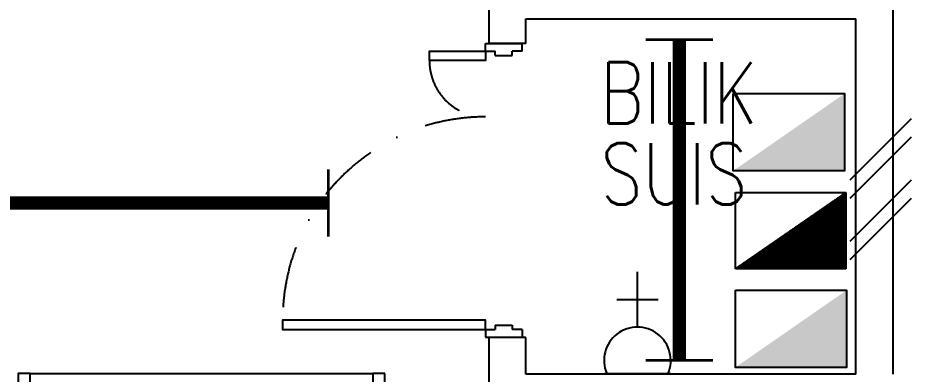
# Model space of a CAD drawing. Header units: inches. Extents: x -106706990 to 300603, y -86718466 to 1728185.
# Drawn here: x 39337 to 42989, y 18404 to 19859 of the extents above; entities that cross this region are included whole.
import ezdxf
from ezdxf.enums import TextEntityAlignment as Align

# ---------------------------------------------------------------- set-up
doc = ezdxf.new("R2010")
doc.units = ezdxf.units.IN
doc.header["$MEASUREMENT"] = 0
doc.linetypes.add('DASHDOT', pattern=[1, 0.5, -0.25, 0, -0.25])
doc.linetypes.add('HIDDEN', pattern=[0.375, 0.25, -0.125])
for name, color, linetype in [('A-ARR', 4, 'Continuous'), ('A-DOOR', 9, 'Continuous'), ('A-ROOMSYM', 3, 'Continuous'), ('A-WALL', 1, 'Continuous'), ('A-WIN', 9, 'Continuous'), ('A-WLH', 7, 'Continuous'), ('ELECT', 6, 'Continuous'), ('LAMP', 5, 'Continuous'), ('LAMPU', 7, 'Continuous')]:
    doc.layers.add(name, color=color, linetype=linetype)
doc.styles.add('style1', font='romans.shx', dxfattribs={"height": 750})

# ---------------------------------------------------------------- blocks, each defined once
blk = doc.blocks.new('A$C49831240')
at = {"layer": 'A-WLH', "color": 8}
for p, q in [((250, 575), (0, 325)), ((250, 500), (0, 250)), ((250, 325), (0, 75)), ((250, 250), (0, 0))]:
    blk.add_line(p, q, dxfattribs=at)
blk = doc.blocks.new('A$C453929C5')
at = {"layer": 'A-DOOR', "color": 8}
for p, q in [((828.9, 1168), (828.9, 1200)), ((828.9, 1200), (978.9, 1200)), ((978.9, 1168), (978.9, 1200)), ((828.9, 1168), (868.9, 1168)), ((868.9, 1150), (868.9, 1168)), ((868.9, 1150), (938.9, 1150)), ((938.9, 1150), (938.9, 1168)), ((978.9, 1168), (938.9, 1168)), ((868.9, 50), (938.9, 50)), ((868.9, 50), (868.9, 32)), ((938.9, 50), (938.9, 32)), ((828.9, 32), (828.9, 0)), ((828.9, 32), (868.9, 32)), ((978.9, 32), (938.9, 32)), ((978.9, 32), (978.9, 0)), ((828.9, 0), (978.9, 0))]:
    blk.add_line(p, q, dxfattribs=at)
for points in [[(828.9, 1168), (828.9, 1130), (600, 1130), (600, 1168)], [(828.9, 32), (828.9, 70), (0, 70), (0, 32)]]:
    blk.add_lwpolyline(points, close=True, dxfattribs=at)
at = {"layer": 'A-DOOR', "color": 8, "linetype": 'DASHDOT', "ltscale": 500}
for centre, radius, start, end in [((828.1, 1128.1), 228.1, 179.5322, 270.0678), ((828.1, 71.9), 828.1, 89.9322, 180.1289)]:
    blk.add_arc(centre, radius, start, end, dxfattribs=at)
blk = doc.blocks.new('A$C58571686')
at = {"layer": 'A-WIN', "color": 8, "ltscale": 790000000.0}
for p, q in [((50, 100), (1450, 100)), ((1450, 0), (50, 0))]:
    blk.add_line(p, q, dxfattribs=at)
at = {"layer": 'A-WIN', "color": 8}
blk.add_line((50, 50), (1450, 50), dxfattribs=at)
for points in [[(50, 100), (0, 100), (0, 0), (50, 0)], [(1500, 100), (1450, 100), (1450, 0), (1500, 0)]]:
    blk.add_lwpolyline(points, close=True, dxfattribs=at)
blk = doc.blocks.new('YBC136')
at = {"layer": 'LAMP'}
for points, const_width in [([(-135000.8, 195525.6), (-135000.8, 195250.4)], 10.9), ([(-133690.5, 195525.6), (-133690.5, 195250.4)], 10.9), ([(-135000.8, 195388), (-133690.5, 195388)], 54.6)]:
    blk.add_lwpolyline(points, dxfattribs=dict(at, const_width=const_width))
blk = doc.blocks.new('*U202')
at = {"layer": 'LAMP'}
blk.add_blockref('YBC136', (134345.6, -195388, -5.5), dxfattribs=at)
blk = doc.blocks.new('*U203')
at = {"layer": 'LAMP', "color": 0, "linetype": 'ByBlock', "lineweight": -2, "transparency": 16777216}
blk.add_blockref('*U202', (18000, 0), dxfattribs=at)
blk = doc.blocks.new('DB')
at = {"layer": 'ELECT', "color": 2}
blk.add_lwpolyline([(42039.3, 19743.3), (42494.3, 19743.3), (42494.3, 19428.3), (42039.3, 19428.3)], close=True, dxfattribs=at)
blk.add_solid([(42494.3, 19743.3), (42494.3, 19428.3), (42039.3, 19428.3)], dxfattribs=at)
blk = doc.blocks.new('SOCKET')
at = {"layer": 'ELECT', "color": 6}
for p, q in [((15248.7, 25891.4), (15248.7, 26116.4)), ((15164.3, 26003.9), (15333.1, 26003.9)), ((15112.3, 25701.6), (15385.1, 25701.6))]:
    blk.add_line(p, q, dxfattribs=at)
blk.add_arc((15248.7, 25755), 136.4, 336.9763, 203.0237, dxfattribs=at)
blk = doc.blocks.new('DB G')
at = {"layer": 'ELECT', "linetype": 'HIDDEN'}
h = blk.add_hatch(dxfattribs=at)
h.set_pattern_fill('ANSI31', color=3)
h.paths.add_polyline_path([(13841.4, 40815.3), (13841.4, 41200.3), (13282.8, 40815.3)])
at = {"layer": 'ELECT', "color": 7, "linetype": 'HIDDEN'}
blk.add_line((13841.4, 41200.3), (13282.8, 40815.3), dxfattribs=at)
blk.add_lwpolyline([(13282.8, 41200.3), (13841.4, 41200.3), (13841.4, 40815.3), (13282.8, 40815.3)], close=True, dxfattribs=at)
blk = doc.blocks.new('DB P')
at = {"layer": 'ELECT', "color": 7, "true_color": 0xffffff}
blk.add_lwpolyline([(75354.8, -23659.3), (75809.8, -23659.3), (75809.8, -23974.3), (75354.8, -23974.3)], close=True, dxfattribs=at)
at = {"layer": 'ELECT', "color": 1}
blk.add_solid([(75809.8, -23659.3), (75809.8, -23974.3), (75354.8, -23974.3)], dxfattribs=at)

msp = doc.modelspace()

# ---------------------------------------------------------------- linework, layer by layer
at = {"layer": 'A-WALL', "color": 8}
for p, q in [((42913.8, 23054.4), (42913.8, 18404.4)), ((41263.8, 19754.4), (41263.8, 20004.4)), ((41413.8, 19754.4), (41413.8, 19854.4)), ((41413.8, 19854.4), (42763.8, 19854.4)), ((42763.8, 18404.4), (42763.8, 19854.4)), ((41413.8, 19754.4), (41263.8, 19754.4)), ((41263.8, 18254.4), (41263.8, 18554.4)), ((41413.8, 18554.4), (41263.8, 18554.4)), ((41413.8, 18404.4), (41413.8, 18554.4)), ((42763.8, 18404.4), (41413.8, 18404.4))]:
    msp.add_line(p, q, dxfattribs=at)

# ---------------------------------------------------------------- block references
at = {"color": 7, "linetype": 'HIDDEN', "xscale": 0.807242207682438, "yscale": 0.807242207682438, "zscale": 0.807242207682438}
msp.add_blockref('DB G', (31549.3, -14113), dxfattribs=at)
at = {"layer": 'A-ARR', "color": 8}
msp.add_blockref('A$C58571686', (39337.8, 18307.6), dxfattribs=at)
at = {"layer": 'A-DOOR', "color": 8}
msp.add_blockref('A$C453929C5', (40419.7, 18554.9), dxfattribs=at)
at = {"layer": 'A-WLH', "color": 8}
msp.add_blockref('A$C49831240', (42739.2, 18871.4), dxfattribs=at)
at = {"layer": 'ELECT', "color": 7, "linetype": 'HIDDEN'}
msp.add_blockref('SOCKET', (26621.3, -7294.8), dxfattribs=at)
at = {"layer": 'LAMP', "rotation": 270}
msp.add_blockref('YBC136', (-153346.1, -115230.2), dxfattribs=at)
at = {"layer": 'LAMP', "color": 0}
msp.add_blockref('*U203', (21952, 19103.4, -5.5), dxfattribs=at)
at = {"layer": 'LAMPU', "color": 1}
for name, p in [('DB P', (-33092.6, 43209)), ('DB', (231.3, -996.5))]:
    msp.add_blockref(name, p, dxfattribs=at)

# ---------------------------------------------------------------- texts
at = {"layer": 'A-ROOMSYM', "color": 8, "style": 'style1', "width": 0.8}
for s, p in [('BILIK', (42039.3, 19428.3)), ('SUIS', (42019.7, 19097.2))]:
    msp.add_text(s, height=250, dxfattribs=at).set_placement(p, align=Align.CENTER)

doc.saveas('drawing.dxf')
